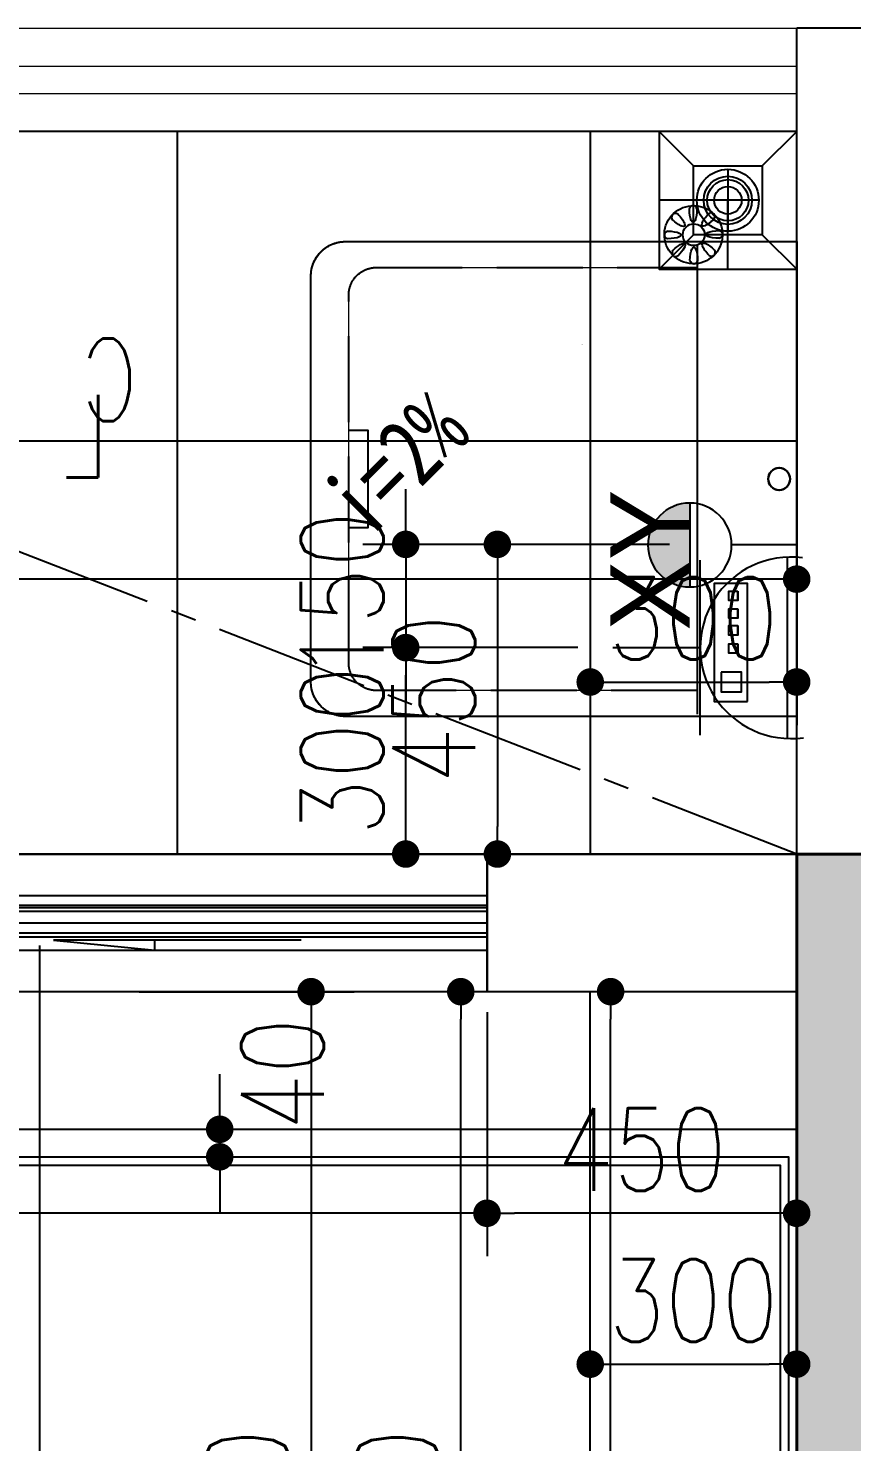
# Model space of a CAD drawing. Header units: inches. Extents: x -2597087 to 134135, y -662679 to 20000.
# Drawn here: x 9701 to 10898, y -33256 to -31202 of the extents above; entities that cross this region are included whole.
import ezdxf
from ezdxf.enums import TextEntityAlignment as Align

# ---------------------------------------------------------------- set-up
doc = ezdxf.new("R2010")
doc.units = ezdxf.units.IN
doc.header["$LTSCALE"] = 100
doc.header["$MEASUREMENT"] = 0
for name, pattern in [('CENTER', [50.8, 31.75, -6.35, 6.35, -6.35]), ('CENTER2', [1.125, 0.75, -0.125, 0.125, -0.125]), ('DASH', [0.35, 0.25, -0.1])]:
    doc.linetypes.add(name, pattern=pattern)
doc.layers.get('0').update_dxf_attribs({"linetype": 'CONTINUOUS'})
doc.layers.get('Defpoints').update_dxf_attribs({"linetype": 'CONTINUOUS'})
for name, color, linetype in [('-04给水图层', 142, 'CENTER'), ('006地漏', 146, 'CONTINUOUS'), ('DOOR', 4, 'CONTINUOUS'), ('EQUIP-动力', 3, 'CONTINUOUS'), ('EQUIP-动力-DIM', 3, 'CONTINUOUS'), ('floor', 8, 'CONTINUOUS'), ('IFC-NORM', 8, 'CONTINUOUS'), ('LVTRY', 153, 'CONTINUOUS'), ('PUB_HATCH', 8, 'CONTINUOUS'), ('RC', 1, 'CONTINUOUS'), ('RC-dim', 3, 'CONTINUOUS'), ('Rc-L-dim', 4, 'CONTINUOUS'), ('WALL', 7, 'CONTINUOUS'), ('wall-dim', 3, 'CONTINUOUS'), ('天花开线', 4, 'CONTINUOUS')]:
    doc.layers.add(name, color=color, linetype=linetype)
for name, color, linetype, lineweight in [('BALCONY', 3, 'CONTINUOUS', 0), ('COLUMN', 30, 'CONTINUOUS', 40), ('FUR', 8, 'CONTINUOUS', 0), ('平地共', 1, 'CONTINUOUS', 0)]:
    doc.layers.add(name, color=color, linetype=linetype, lineweight=lineweight)
doc.styles.get("Standard").update_dxf_attribs({"font": 'txt.shx', "width": 0.8, "bigfont": 'GBCBIG.shx'})
doc.styles.add('STYLE1', font='stylu.ttf')
doc.styles.add('繁黑体', font='simhei.ttf')
doc.dimstyles.new('50', dxfattribs={"dimscale": 50, "dimtxt": 2.4, "dimasz": 0.8, "dimexe": 1.25, "dimexo": 0.6, "dimgap": 0.65, "dimtad": 1, "dimdec": 0, "dimdsep": 46, "dimtxsty": 'Standard', "dimblk1": 'DOT', "dimblk2": 'DOT', "dimsah": 1, "dimcen": 2.5, "dimclrd": 3, "dimclre": 3, "dimclrt": 3, "dimadec": 0, "dimazin": 0, "dimtfac": 1, "dimtdec": 0, "dimtix": 1, "dimtmove": 2, "dimatfit": 0, "dimldrblk": 'DOT', "dimfxl": 5, "dimfxlon": 1, "dimarcsym": 0})

# ---------------------------------------------------------------- blocks, each defined once
blk = doc.blocks.new('9#BZCcolumn')
at = {"layer": 'PUB_HATCH'}
blk.add_hatch(color=256, dxfattribs=at).paths.add_polyline_path([(256834.7, -23540.9), (256834.7, -23740.9), (257234.7, -23740.9), (257234.7, -26740.9), (256434.7, -26740.9), (256434.7, -26940.9), (257434.7, -26940.9), (257434.7, -23540.9)])
at = {"layer": 'COLUMN'}
for p, q in [((257434.7, -23540.9), (256834.7, -23540.9)), ((257434.7, -26940.9), (257434.7, -23540.9))]:
    blk.add_line(p, q, dxfattribs=at)
blk = doc.blocks.new('$DorLib2D$00000131')
at = {"color": 0, "linetype": 'Continuous'}
for p, q in [((0.15, 0.125), (0.2319, 0.1973)), ((0.2319, 0.1973), (0.2319, 0.125)), ((-0.5, 0.125), (-0.5, 0)), ((0.0192, 0.125), (-0.5, 0.125)), ((0.0192, 0), (0.0192, 0.125)), ((0.35, 0.125), (0.15, 0.125)), ((-0.5, 0), (0.0192, 0)), ((-0.024, 0), (0.5, 0)), ((-0.024, -0.125), (-0.024, 0)), ((0.5, 0), (0.5, -0.125)), ((-0.35, -0.125), (-0.15, -0.125)), ((-0.2319, -0.1973), (-0.2319, -0.125)), ((-0.15, -0.125), (-0.2319, -0.1973)), ((0.5, -0.125), (-0.024, -0.125))]:
    blk.add_line(p, q, dxfattribs=at)
blk = doc.blocks.new('$plan$00001623')
at = {"layer": 'LVTRY', "linetype": 'Continuous'}
blk.add_line((-341.1, -144.7), (341.9, -144.7), dxfattribs=at)
at = {"layer": 'LVTRY'}
blk.add_lwpolyline([(295, -705.8), (-295, -705.8, -0.414214), (-345, -655.8), (-345, 0), (345, 0), (345, -655.8, -0.414214)], format="xyb", close=True, dxfattribs=at)
for points in [[(323.4, -71.6), (152, -71.6), (152, -119.7), (323.4, -119.7)], [(280.9, -109.8), (309.2, -109.8), (309.2, -80.1), (280.9, -80.1)], [(163, -85.8), (176.7, -85.8), (176.7, -98.5), (163, -98.5)], [(188.5, -85.8), (202.2, -85.8), (202.2, -98.5), (188.5, -98.5)], [(213.1, -85.8), (226.7, -85.8), (226.7, -98.5), (213.1, -98.5)], [(239.5, -85.8), (253.1, -85.8), (253.1, -98.5), (239.5, -98.5)]]:
    blk.add_lwpolyline(points, close=True, dxfattribs=at)
at = {"layer": 'LVTRY', "lineweight": 13}
blk.add_lwpolyline([(307.3, -144.7), (307.3, -611, -0.414214), (267.3, -651), (-267.3, -651, -0.414214), (-307.3, -611), (-307.3, -144.7)], format="xyb", dxfattribs=at)
at = {"layer": 'LVTRY'}
blk.add_lwpolyline([(-71, -651), (-71, -623.4), (0, -623.4), (71, -623.4), (71, -651)], dxfattribs=at)
blk.add_circle((0, -25.5), 16, dxfattribs=at)
blk = doc.blocks.new('CENTERLINE')
at = {"layer": '天花开线', "width": 0.75}
for s, p in [('C', (-14.5, 42.2)), ('L', (20.1, -26.1))]:
    blk.add_text(s, height=100, dxfattribs=at).set_placement(p)
blk = doc.blocks.new('_Dot')
at = {"color": 0, "linetype": 'ByBlock', "lineweight": -2}
blk.add_line((-0.5, 0), (-1, 0), dxfattribs=at)
at = {"color": 0, "linetype": 'ByBlock', "const_width": 0.5}
blk.add_lwpolyline([(-0.25, 0, 1), (0.25, 0, 1)], format="xyb", close=True, dxfattribs=at)
blk = doc.blocks.new('*D1206')
at = {"layer": 'Defpoints', "color": 0, "transparency": 16777216}
for p in [(9847.2, -32802.1), (9979.5, -32802.1), (9847.2, -32842.1)]:
    blk.add_point(p, dxfattribs=at)
at = {"layer": 'RC-dim', "color": 3, "lineweight": -2, "transparency": 16777216}
for p, q in [((9979.5, -32762.1), (9979.5, -32722.1)), ((9877.2, -32802.1), (10042, -32802.1)), ((9979.5, -32842.1), (9979.5, -32802.1)), ((9877.2, -32842.1), (10042, -32842.1)), ((9979.5, -32882.1), (9979.5, -32922.1))]:
    blk.add_line(p, q, dxfattribs=at)
at = {"layer": 'RC-dim', "color": 3, "lineweight": -2, "transparency": 16777216, "xscale": 40, "yscale": 40, "zscale": 40}
for p, rotation in [((9979.5, -32802.1), 270), ((9979.5, -32842.1), 90)]:
    blk.add_blockref('_Dot', p, dxfattribs=dict(at, rotation=rotation))
at = {"layer": 'RC-dim', "color": 3, "transparency": 16777216, "insert": (10070.8, -32722), "char_height": 120, "attachment_point": 5, "rotation": 90}
blk.add_mtext('40', dxfattribs=at)
blk = doc.blocks.new('*D1207')
at = {"layer": 'Defpoints', "color": 0, "transparency": 16777216}
for p in [(9060.5, -32602.1), (8567.9, -34202.1), (10112.3, -34202.1)]:
    blk.add_point(p, dxfattribs=at)
at = {"layer": 'Rc-L-dim', "color": 3, "lineweight": -2, "transparency": 16777216}
for p, q in [((9862.3, -32602.1), (10174.8, -32602.1)), ((10112.3, -32642.1), (10112.3, -34162.1)), ((9862.3, -34202.1), (10174.8, -34202.1))]:
    blk.add_line(p, q, dxfattribs=at)
at = {"layer": 'Rc-L-dim', "color": 3, "lineweight": -2, "transparency": 16777216, "xscale": 40, "yscale": 40, "zscale": 40}
for p, rotation in [((10112.3, -32602.1), 90), ((10112.3, -34202.1), 270)]:
    blk.add_blockref('_Dot', p, dxfattribs=dict(at, rotation=rotation))
at = {"layer": 'Rc-L-dim', "color": 3, "transparency": 16777216, "insert": (10019.8, -33402.1), "char_height": 120, "attachment_point": 5, "rotation": 90}
blk.add_mtext('1600', dxfattribs=at)
blk = doc.blocks.new('42aaaa')
at = {"color": 8, "linetype": 'DASH', "ltscale": 5}
blk.add_line((1585717.6, -151603.2), (1585717.6, -152286.2), dxfattribs=at)
blk.add_lwpolyline([(1586278.8, -152239.3), (1586278.8, -151649.3, 0.414214), (1586228.8, -151599.3), (1585573, -151599.3), (1585573, -152289.3), (1586228.8, -152289.3, 0.414214)], format="xyb", close=True, dxfattribs=at)
blk.add_lwpolyline([(1585717.6, -152251.6), (1586183.9, -152251.6, 0.414214), (1586223.9, -152211.6), (1586223.9, -151677, 0.414214), (1586183.9, -151637), (1585717.6, -151637)], format="xyb", dxfattribs=at)
blk.add_lwpolyline([(1586223.9, -151873.3), (1586196.3, -151873.3), (1586196.3, -151944.3), (1586196.3, -152015.4), (1586223.9, -152015.4)], dxfattribs=at)
at = {"color": 8, "ltscale": 5}
for points in [[(1585644.6, -152267.7), (1585644.6, -152096.3), (1585692.7, -152096.3), (1585692.7, -152267.7)], [(1585658.7, -152107.3), (1585658.7, -152121), (1585671.5, -152121), (1585671.5, -152107.3)], [(1585658.7, -152132.8), (1585658.7, -152146.5), (1585671.5, -152146.5), (1585671.5, -152132.8)], [(1585658.7, -152157.4), (1585658.7, -152171), (1585671.5, -152171), (1585671.5, -152157.4)], [(1585682.8, -152225.2), (1585682.8, -152253.5), (1585653, -152253.5), (1585653, -152225.2)]]:
    blk.add_lwpolyline(points, close=True, dxfattribs=at)
at = {"color": 8, "linetype": 'DASH', "ltscale": 5}
blk.add_lwpolyline([(1585658.7, -152183.8), (1585658.7, -152197.4), (1585671.5, -152197.4), (1585671.5, -152183.8)], close=True, dxfattribs=at)
at = {"color": 8, "ltscale": 5}
blk.add_circle((1585598.4, -151944.3), 16, dxfattribs=at)
blk = doc.blocks.new('*D1221')
at = {"layer": 'Defpoints', "color": 0, "transparency": 16777216}
for p in [(10329.8, -32602.1), (10592.9, -32602.1), (10559, -34202.1)]:
    blk.add_point(p, dxfattribs=at)
at = {"layer": 'EQUIP-动力-DIM', "color": 3, "lineweight": -2, "transparency": 16777216}
for p, q in [((10562.9, -32602.1), (10267.3, -32602.1)), ((10329.8, -34162.1), (10329.8, -32642.1)), ((10529, -34202.1), (10267.3, -34202.1))]:
    blk.add_line(p, q, dxfattribs=at)
at = {"layer": 'EQUIP-动力-DIM', "color": 3, "lineweight": -2, "transparency": 16777216, "xscale": 40, "yscale": 40, "zscale": 40}
for p, rotation in [((10329.8, -32602.1), 90), ((10329.8, -34202.1), 270)]:
    blk.add_blockref('_Dot', p, dxfattribs=dict(at, rotation=rotation))
at = {"layer": 'EQUIP-动力-DIM', "color": 3, "transparency": 16777216, "insert": (10237.3, -33402.1), "char_height": 120, "attachment_point": 5, "rotation": 90}
blk.add_mtext('1600', dxfattribs=at)
blk = doc.blocks.new('A$C13D5077C')
at = {"layer": 'EQUIP-动力', "color": 7}
for points in [[(0, 262.5), (0, 135.5)], [(-127, 135.5), (127, 135.5)], [(-132.1, 8.5), (131.5, 8.5)]]:
    blk.add_lwpolyline(points, dxfattribs=at)
blk.add_lwpolyline([(130.5, -13.1, 1.142122), (-130.9, -14.4)], format="xyb", dxfattribs=at)
blk = doc.blocks.new('A$C2AC03F9A')
at = {"layer": 'EQUIP-动力', "color": 2, "rotation": 90}
blk.add_blockref('A$C13D5077C', (193.1, 84.8), dxfattribs=at)
at = {"layer": 'EQUIP-动力', "style": 'STYLE1'}
blk.add_text('XY', height=115.07, rotation=90.0003, dxfattribs=at).set_placement((-15.5, 211.9), align=Align.MIDDLE_CENTER)
blk = doc.blocks.new('*D1222')
at = {"layer": 'Defpoints', "color": 0, "transparency": 16777216}
for p in [(10687.9, -31952.1), (10249.8, -32102.1), (10478.4, -32102.1)]:
    blk.add_point(p, dxfattribs=at)
at = {"layer": 'EQUIP-动力-DIM', "color": 3, "lineweight": -2, "transparency": 16777216}
for p, q in [((10249.8, -31912.1), (10249.8, -31872.1)), ((10499.8, -31952.1), (10187.3, -31952.1)), ((10249.8, -31952.1), (10249.8, -32102.1)), ((10448.4, -32102.1), (10187.3, -32102.1)), ((10249.8, -32142.1), (10249.8, -32182.1))]:
    blk.add_line(p, q, dxfattribs=at)
at = {"layer": 'EQUIP-动力-DIM', "color": 3, "lineweight": -2, "transparency": 16777216, "xscale": 40, "yscale": 40, "zscale": 40}
for p, rotation in [((10249.8, -31952.1), 270), ((10249.8, -32102.1), 90)]:
    blk.add_blockref('_Dot', p, dxfattribs=dict(at, rotation=rotation))
at = {"layer": 'EQUIP-动力-DIM', "color": 3, "transparency": 16777216, "insert": (10157.3, -32027.1), "char_height": 120, "attachment_point": 5, "rotation": 90}
blk.add_mtext('150', dxfattribs=at)
blk = doc.blocks.new('*D1175')
at = {"layer": 'Defpoints', "color": 0, "transparency": 16777216}
for p in [(10249.8, -32102.1), (10550.7, -32102.1), (10687.9, -32402.1)]:
    blk.add_point(p, dxfattribs=at)
at = {"layer": 'EQUIP-动力-DIM', "color": 3, "lineweight": -2, "transparency": 16777216}
for p, q in [((10499.8, -32102.1), (10187.3, -32102.1)), ((10249.8, -32362.1), (10249.8, -32142.1)), ((10499.8, -32402.1), (10187.3, -32402.1))]:
    blk.add_line(p, q, dxfattribs=at)
at = {"layer": 'EQUIP-动力-DIM', "color": 3, "lineweight": -2, "transparency": 16777216, "xscale": 40, "yscale": 40, "zscale": 40}
for p, rotation in [((10249.8, -32102.1), 90), ((10249.8, -32402.1), 270)]:
    blk.add_blockref('_Dot', p, dxfattribs=dict(at, rotation=rotation))
at = {"layer": 'EQUIP-动力-DIM', "color": 3, "transparency": 16777216, "insert": (10157.3, -32252.1), "char_height": 120, "attachment_point": 5, "rotation": 90}
blk.add_mtext('300', dxfattribs=at)
blk = doc.blocks.new('*D1285')
at = {"layer": 'Defpoints', "color": 0, "transparency": 16777216}
for p in [(10547.5, -32602.1), (10817.9, -32602.1), (10817.9, -35802.1)]:
    blk.add_point(p, dxfattribs=at)
at = {"layer": 'wall-dim', "color": 3, "lineweight": -2, "transparency": 16777216}
for p, q in [((10787.9, -32602.1), (10485, -32602.1)), ((10547.5, -35762.1), (10547.5, -32642.1)), ((10787.9, -35802.1), (10485, -35802.1))]:
    blk.add_line(p, q, dxfattribs=at)
at = {"layer": 'wall-dim', "color": 3, "lineweight": -2, "transparency": 16777216, "xscale": 40, "yscale": 40, "zscale": 40}
for p, rotation in [((10547.5, -32602.1), 90), ((10547.5, -35802.1), 270)]:
    blk.add_blockref('_Dot', p, dxfattribs=dict(at, rotation=rotation))
at = {"layer": 'wall-dim', "color": 3, "transparency": 16777216, "insert": (10455, -34202.1), "char_height": 120, "attachment_point": 5, "rotation": 90}
blk.add_mtext('3200', dxfattribs=at)
blk = doc.blocks.new('*D1286')
at = {"layer": 'Defpoints', "color": 0, "transparency": 16777216}
for p in [(10367.9, -32602.1), (10817.9, -32602.1), (10367.9, -32924.1)]:
    blk.add_point(p, dxfattribs=at)
at = {"layer": 'wall-dim', "color": 3, "lineweight": -2, "transparency": 16777216}
for p, q in [((10367.9, -32632.1), (10367.9, -32986.6)), ((10817.9, -32632.1), (10817.9, -32986.6)), ((10777.9, -32924.1), (10407.9, -32924.1))]:
    blk.add_line(p, q, dxfattribs=at)
at = {"layer": 'wall-dim', "color": 3, "lineweight": -2, "transparency": 16777216, "xscale": 40, "yscale": 40, "zscale": 40, "rotation": 180}
blk.add_blockref('_Dot', (10367.9, -32924.1), dxfattribs=at)
at = {"layer": 'wall-dim', "color": 3, "lineweight": -2, "transparency": 16777216, "xscale": 40, "yscale": 40, "zscale": 40}
blk.add_blockref('_Dot', (10817.9, -32924.1), dxfattribs=at)
at = {"layer": 'wall-dim', "color": 3, "transparency": 16777216, "insert": (10592.9, -32831.6), "char_height": 120, "attachment_point": 5}
blk.add_mtext('450', dxfattribs=at)
blk = doc.blocks.new('*D1287')
at = {"layer": 'Defpoints', "color": 0, "transparency": 16777216}
for p in [(8567.9, -32602.1), (10367.9, -32602.1), (8567.9, -32924.1)]:
    blk.add_point(p, dxfattribs=at)
at = {"layer": 'wall-dim', "color": 3, "lineweight": -2, "transparency": 16777216}
for p, q in [((8567.9, -32632.1), (8567.9, -32986.6)), ((10367.9, -32632.1), (10367.9, -32986.6)), ((10327.9, -32924.1), (8607.9, -32924.1))]:
    blk.add_line(p, q, dxfattribs=at)
at = {"layer": 'wall-dim', "color": 3, "lineweight": -2, "transparency": 16777216, "xscale": 40, "yscale": 40, "zscale": 40, "rotation": 180}
blk.add_blockref('_Dot', (8567.9, -32924.1), dxfattribs=at)
at = {"layer": 'wall-dim', "color": 3, "lineweight": -2, "transparency": 16777216, "xscale": 40, "yscale": 40, "zscale": 40}
blk.add_blockref('_Dot', (10367.9, -32924.1), dxfattribs=at)
at = {"layer": 'wall-dim', "color": 3, "transparency": 16777216, "insert": (9467.9, -32831.6), "char_height": 120, "attachment_point": 5}
blk.add_mtext('1800', dxfattribs=at)
blk = doc.blocks.new('*D1289')
at = {"layer": 'Defpoints', "color": 0, "transparency": 16777216}
for p in [(8117.9, -32002.6), (8117.9, -32124.4), (10817.9, -32124.4)]:
    blk.add_point(p, dxfattribs=at)
at = {"layer": 'wall-dim', "color": 3, "lineweight": -2, "transparency": 16777216}
for p, q in [((8117.9, -32094.4), (8117.9, -31940.1)), ((10817.9, -32094.4), (10817.9, -31940.1)), ((10777.9, -32002.6), (8157.9, -32002.6))]:
    blk.add_line(p, q, dxfattribs=at)
at = {"layer": 'wall-dim', "color": 3, "lineweight": -2, "transparency": 16777216, "xscale": 40, "yscale": 40, "zscale": 40, "rotation": 180}
blk.add_blockref('_Dot', (8117.9, -32002.6), dxfattribs=at)
at = {"layer": 'wall-dim', "color": 3, "lineweight": -2, "transparency": 16777216, "xscale": 40, "yscale": 40, "zscale": 40}
blk.add_blockref('_Dot', (10817.9, -32002.6), dxfattribs=at)
at = {"layer": 'wall-dim', "color": 3, "transparency": 16777216, "insert": (9467.9, -31910.1), "char_height": 120, "attachment_point": 5}
blk.add_mtext('2700', dxfattribs=at)
blk = doc.blocks.new('*D1362')
at = {"layer": 'Defpoints', "color": 0, "transparency": 16777216}
for p in [(10817.9, -33143.4), (10517.9, -33402.1), (10817.9, -33402.1)]:
    blk.add_point(p, dxfattribs=at)
at = {"layer": 'floor', "color": 3, "lineweight": -2, "transparency": 16777216}
for p, q in [((10517.9, -33372.1), (10517.9, -33080.9)), ((10817.9, -33372.1), (10817.9, -33080.9)), ((10557.9, -33143.4), (10777.9, -33143.4))]:
    blk.add_line(p, q, dxfattribs=at)
at = {"layer": 'floor', "color": 3, "lineweight": -2, "transparency": 16777216, "xscale": 40, "yscale": 40, "zscale": 40, "rotation": 180}
blk.add_blockref('_Dot', (10517.9, -33143.4), dxfattribs=at)
at = {"layer": 'floor', "color": 3, "lineweight": -2, "transparency": 16777216, "xscale": 40, "yscale": 40, "zscale": 40}
blk.add_blockref('_Dot', (10817.9, -33143.4), dxfattribs=at)
at = {"layer": 'floor', "color": 3, "transparency": 16777216, "insert": (10667.9, -33050.9), "char_height": 120, "attachment_point": 5}
blk.add_mtext('300', dxfattribs=at)
blk = doc.blocks.new('dsafad5s64f64dsa64f')
at = {"layer": '-04给水图层', "linetype": 'Continuous'}
h = blk.add_hatch(color=251, dxfattribs=at)
edge = h.paths.add_edge_path(flags=17)
edge.add_line((9920.8, -56344.6), (9799, -56344.6))
edge = h.paths.add_edge_path()
edge.add_line((9799, -56344.6), (9920.8, -56344.6))
edge.add_arc((9859.9, -56344.6), 60.9, 180, 360, ccw=False)
at = {"layer": '-04给水图层', "color": 4, "linetype": 'Continuous'}
for p, q in [((9814.2, -56189.2), (9904.1, -56189.2)), ((9860.8, -56283.6), (9860.8, -56189.2))]:
    blk.add_line(p, q, dxfattribs=at)
blk.add_lwpolyline([(9920.8, -56344.6), (9799, -56344.6)], dxfattribs=at)
blk.add_circle((9859.9, -56344.6), 60.9, dxfattribs=at)
blk = doc.blocks.new('*D1544')
at = {"layer": '-04给水图层', "color": 3, "lineweight": -2, "transparency": 16777216}
for p, q in [((10633, -31952.1), (10320.5, -31952.1)), ((10383, -31992.1), (10383, -32362.1)), ((10633, -32402.1), (10320.5, -32402.1))]:
    blk.add_line(p, q, dxfattribs=at)
at = {"layer": 'Defpoints', "color": 0, "transparency": 16777216}
for p in [(10680.9, -31952.1), (10383, -32402.1), (10680.9, -32402.1)]:
    blk.add_point(p, dxfattribs=at)
at = {"layer": '-04给水图层', "color": 3, "lineweight": -2, "transparency": 16777216, "xscale": 40, "yscale": 40, "zscale": 40}
for p, rotation in [((10383, -31952.1), 90), ((10383, -32402.1), 270)]:
    blk.add_blockref('_Dot', p, dxfattribs=dict(at, rotation=rotation))
at = {"layer": '-04给水图层', "color": 3, "transparency": 16777216, "insert": (10290.5, -32177.1), "char_height": 120, "attachment_point": 5, "rotation": 90}
blk.add_mtext('450', dxfattribs=at)
blk = doc.blocks.new('A$C5A370B41')
at = {"color": 251, "ltscale": 5}
for p, q in [((44, 87.4), (44.7, 89)), ((55.1, 87.4), (54.4, 89)), ((19.3, 72.3), (18.7, 73.8)), ((27.1, 80), (25.5, 80.7)), ((72.3, 80.7), (73.8, 81.3)), ((80, 72.9), (80.7, 74.5)), ((12.6, 55.1), (11, 54.4)), ((12.6, 44), (11, 44.7)), ((50, 50), (50, 50)), ((50, 50), (50, 50)), ((50, 50), (50, 50)), ((50, 50), (50, 50)), ((87.4, 56), (89, 55.3)), ((87.4, 44.9), (89, 45.6)), ((20, 27.1), (19.3, 25.5)), ((80.7, 27.7), (81.3, 26.2)), ((27.7, 19.3), (26.2, 18.7)), ((44.9, 12.6), (45.6, 11)), ((56, 12.6), (55.3, 11)), ((72.9, 20), (74.5, 19.3))]:
    blk.add_line(p, q, dxfattribs=at)
at = {"ltscale": 5}
blk.add_lwpolyline([(100, 100), (0, 100), (0, 0), (100, 0)], close=True, dxfattribs=at)
at = {"color": 251, "ltscale": 5}
for centre, major_axis, start_param, end_param in [((50, 50), (42.1, 3.5), -0.016227, 6.266958), ((49.6, 87), (3.72, 3.72), 5.892931, 8.244236), ((23.5, 75.8), (3.72, 3.72), 0.395144, 2.746449), ((50.4, 50), (-11.2, 11.2), 1.570796326784468, 7.853981633964052), ((75.8, 76.5), (3.72, 3.72), 5.107533, 7.458838), ((13, 49.6), (-3.72, 3.72), -0.390255, 1.961051), ((87, 50.4), (-3.72, 3.72), 2.751338, 5.102644), ((24.2, 23.5), (3.72, 3.72), 1.96594, 4.317245), ((76.5, 24.2), (3.72, 3.72), 3.536736, 5.888042), ((50.4, 13), (3.72, 3.72), 2.751338, 5.102644)]:
    blk.add_ellipse(centre, major_axis=major_axis, ratio=1, start_param=start_param, end_param=end_param, dxfattribs=at)
at = {"color": 251, "ltscale": 5, "extrusion": (0, 0, -1)}
for centre, major_axis, start_param, end_param in [((49.6, 87.4), (0, 19.2), 1.570796, 4.712389), ((23.2, 76.2), (-13.6, 13.6), 1.570796, 4.712389), ((76.2, 76.8), (13.6, 13.6), 1.570796, 4.712389), ((12.6, 49.6), (-19.2, 0), 1.570796, 4.712389), ((87.4, 50.4), (-19.2, 0), 4.712389, 7.853982), ((23.8, 23.2), (13.6, 13.6), -1.570796, 1.570796), ((50.4, 12.6), (0, 19.2), 4.712389, 7.853982), ((76.8, 23.8), (-13.6, 13.6), 4.712389, 7.853982)]:
    blk.add_ellipse(centre, major_axis=major_axis, ratio=0.286893, start_param=start_param, end_param=end_param, dxfattribs=at)
blk = doc.blocks.new('DL')
at = {"color": 8}
for p, q in [((0, 45), (0, -45)), ((45, 0), (-45, 0))]:
    blk.add_line(p, q, dxfattribs=at)
at = {"color": 1}
blk.add_lwpolyline([(-50, 50), (50, 50), (50, -50), (-50, -50)], close=True, dxfattribs=at)
at = {"color": 8}
for radius in [45, 35, 30, 20]:
    blk.add_circle((0, 0), radius, dxfattribs=at)
blk = doc.blocks.new('WEGB')
at = {"layer": 'IFC-NORM', "color": 8}
for p, q in [((17375, 5499.9), (17325, 5549.9)), ((17475, 5499.9), (17525, 5549.9)), ((17375, 5399.9), (17325, 5349.9)), ((17475, 5399.9), (17525, 5349.9))]:
    blk.add_line(p, q, dxfattribs=at)
blk.add_lwpolyline([(17525, 5549.9), (17325, 5549.9), (17325, 5349.9), (17525, 5349.9)], close=True, dxfattribs=at)
at = {"layer": 'IFC-NORM'}
blk.add_blockref('DL', (17425, 5449.9), dxfattribs=at)
blk = doc.blocks.new('*D1577')
at = {"layer": 'Defpoints', "color": 0, "ltscale": 5, "transparency": 16777216}
for p in [(10517.9, -32041.3), (10817.9, -32041.3), (10817.9, -32152.1)]:
    blk.add_point(p, dxfattribs=at)
at = {"layer": 'floor', "color": 3, "lineweight": -2, "ltscale": 5, "transparency": 16777216}
for p, q in [((10517.9, -32071.3), (10517.9, -32214.6)), ((10817.9, -32071.3), (10817.9, -32214.6)), ((10557.9, -32152.1), (10777.9, -32152.1))]:
    blk.add_line(p, q, dxfattribs=at)
at = {"layer": 'floor', "color": 3, "lineweight": -2, "ltscale": 5, "transparency": 16777216, "xscale": 40, "yscale": 40, "zscale": 40, "rotation": 180}
blk.add_blockref('_Dot', (10517.9, -32152.1), dxfattribs=at)
at = {"layer": 'floor', "color": 3, "lineweight": -2, "ltscale": 5, "transparency": 16777216, "xscale": 40, "yscale": 40, "zscale": 40}
blk.add_blockref('_Dot', (10817.9, -32152.1), dxfattribs=at)
at = {"layer": 'floor', "color": 3, "ltscale": 5, "transparency": 16777216, "insert": (10667.9, -32059.6), "char_height": 120, "attachment_point": 5}
blk.add_mtext('300', dxfattribs=at)

msp = doc.modelspace()

# ---------------------------------------------------------------- hatches: boundary and pattern name
at = {"layer": 'floor'}
h = msp.add_hatch(dxfattribs=at)
h.set_pattern_fill('_USER', color=256, scale=600, double=1, pattern_type=0)
h.set_pattern_definition([(0, (8117.9, -32402.1), (0, 600), []), (90, (8117.9, -32402.1), (-600, 4e-14), [])])
h.paths.add_polyline_path([(10817.895, -31352.103), (8117.895, -31352.103), (8117.895, -32402.103), (10817.895, -32402.103)])

# ---------------------------------------------------------------- linework, layer by layer
at = {"layer": 'BALCONY'}
for points in [[(8117.895, -31202.103), (10817.895, -31202.103)], [(8117.895, -31352.103), (10817.895, -31352.103)]]:
    msp.add_lwpolyline(points, dxfattribs=at)
at = {"layer": 'DOOR'}
msp.add_line((10367.895, -32402.103), (8567.895, -32402.103), dxfattribs=at)
at = {"layer": 'floor', "color": 8}
for p, q in [((8567.895, -32479.604), (10367.895, -32479.604)), ((8567.895, -32485.26), (10367.895, -32485.26)), ((8567.895, -32516.523), (10367.895, -32516.523)), ((8567.895, -32522.179), (10367.895, -32522.179))]:
    msp.add_line(p, q, dxfattribs=at)
at = {"layer": 'floor'}
for p, q in [((9717.895, -39762.103), (9717.895, -32534.908)), ((10517.895, -39762.103), (10517.895, -32602.103))]:
    msp.add_line(p, q, dxfattribs=at)
msp.add_lwpolyline([(10817.895, -31352.103), (8117.895, -31352.103), (8117.895, -32402.103), (10817.895, -32402.103)], close=True, dxfattribs=at)
at = {"layer": 'floor', "color": 1, "elevation": 0}
msp.add_lwpolyline([(10192.308, -31975.151, 0, 0, 0), (10405.946, -31761.514, 38.503, 0, 0), (10506.42, -31661.609, 0, 0, 0)], format="xyseb", dxfattribs=at)
at = {"layer": 'floor', "color": 1, "ltscale": 5}
msp.add_lwpolyline([(8567.895, -32402.103), (10367.895, -32402.103), (10367.895, -32542.103), (8567.895, -32542.103)], close=True, dxfattribs=at)
at = {"layer": 'floor', "color": 1}
msp.add_lwpolyline([(10367.895, -32542.103), (8567.895, -32542.103), (8567.895, -32462.103), (10367.895, -32462.103)], dxfattribs=at)
at = {"layer": 'RC', "color": 2}
msp.add_line((8117.895, -32802.103), (10817.895, -32802.103), dxfattribs=at)
at = {"layer": 'RC', "ltscale": 5}
msp.add_lwpolyline([(8567.895, -32402.103), (10367.895, -32402.103), (10367.895, -32602.103), (8567.895, -32602.103)], close=True, dxfattribs=at)
at = {"layer": 'RC', "color": 1}
msp.add_lwpolyline([(11605.895, -39462.103), (8467.895, -39462.103), (8467.895, -32842.103), (10805.895, -32842.103), (10805.895, -35814.103), (11605.895, -35814.103), (11605.895, -39462.103)], dxfattribs=at)
msp.add_lwpolyline([(11593.895, -39450.103), (8479.895, -39450.103), (8479.895, -32854.103), (10793.895, -32854.103), (10793.895, -35826.103), (11593.895, -35826.103)], close=True, dxfattribs=at)
at = {"layer": 'WALL'}
for p, q in [((10817.895, -31902.103), (10817.895, -31202.103)), ((11017.895, -31202.103), (10817.895, -31202.103)), ((10817.895, -32402.103), (10817.895, -31902.103)), ((10367.895, -32602.103), (10367.895, -32402.103)), ((10367.895, -32402.103), (10817.895, -32402.103)), ((10817.895, -32602.103), (10367.895, -32602.103)), ((10817.895, -35802.103), (10817.895, -32602.103))]:
    msp.add_line(p, q, dxfattribs=at)
at = {"layer": '天花开线', "linetype": 'CENTER2', "ltscale": 3}
msp.add_line((10817.895, -32402.103), (8117.895, -31352.103), dxfattribs=at)
at = {"layer": '平地共'}
for points in [[(8117.895, -31257.103), (10817.895, -31257.103)], [(8117.895, -31297.103), (10817.895, -31297.103)]]:
    msp.add_lwpolyline(points, dxfattribs=at)

# ---------------------------------------------------------------- block references
at = {"layer": '-04给水图层', "xscale": -1}
msp.add_blockref('42aaaa', (1596390.859, 120087.209), dxfattribs=at)
at = {"layer": '-04给水图层', "ltscale": 150, "xscale": -1, "rotation": 270}
msp.add_blockref('dsafad5s64f64dsa64f', (67007.108, -41812.925), dxfattribs=at)
at = {"layer": '006地漏', "extrusion": (0, 0, -1), "xscale": -1, "zscale": -1}
msp.add_blockref('A$C5A370B41', (-10617.895, -31552.103), dxfattribs=at)
at = {"layer": 'COLUMN', "xscale": -1}
msp.add_blockref('9#BZCcolumn', (268252.61, -8861.246), dxfattribs=at)
at = {"layer": 'DOOR', "xscale": 1800, "yscale": -200, "zscale": -1800}
msp.add_blockref('$DorLib2D$00000131', (9467.895, -32502.103), dxfattribs=at)
at = {"layer": 'EQUIP-动力', "xscale": -1}
msp.add_blockref('42aaaa', (1596390.859, 120087.209), dxfattribs=at)
at = {"layer": 'EQUIP-动力', "color": 2}
msp.add_blockref('A$C2AC03F9A', (10620.178, -32186.945), dxfattribs=at)
at = {"layer": 'FUR', "linetype": 'Continuous', "rotation": 270}
msp.add_blockref('$plan$00001623', (10817.895, -31857.103), dxfattribs=at)
at = {"layer": 'IFC-NORM'}
msp.add_blockref('WEGB', (-6707.109, -36901.968), dxfattribs=at)
at = {"layer": 'Rc-L-dim', "linetype": 'CENTER2', "xscale": -1.199999999982638, "yscale": 1.199999999982638, "zscale": 1.199999999982638, "rotation": 2.343656604786304e-05}
msp.add_blockref('CENTERLINE', (9842.453, -31823.584), dxfattribs=at)

# ---------------------------------------------------------------- texts
at = {"layer": 'floor', "color": 1, "style": '繁黑体', "width": 0.8}
msp.add_text('i=2%%% ', height=100.2674, rotation=45.049542, dxfattribs=at).set_placement((10254.402, -31816.461, 0), align=Align.MIDDLE_CENTER)

# ---------------------------------------------------------------- dimensions: what is measured, and where the dimension line sits
at = {"layer": '-04给水图层'}
dim = msp.add_aligned_dim(p1=(10680.884, -31952.103), p2=(10680.884, -32402.103), distance=-297.879, dimstyle='50', override={"dimrnd": 5}, dxfattribs=at)
dim.commit()
dim.dimension.update_dxf_attribs({"geometry": '*D1544', "text_midpoint": (10290.505, -32177.103)})
at = {"layer": 'EQUIP-动力-DIM'}
for base, p1, p2, picture, middle in [((10249.813, -32102.103), (10687.895, -31952.103), (10478.429, -32102.103), '*D1222', (10157.313, -32027.103)), ((10249.813, -32102.103), (10687.895, -32402.103), (10550.711, -32102.103), '*D1175', (10157.313, -32252.103)), ((10329.796, -32602.103), (10558.991, -34202.103), (10592.895, -32602.103), '*D1221', (10237.296, -33402.103))]:
    dim = msp.add_linear_dim(base=base, p1=p1, p2=p2, angle=90, dimstyle='50', dxfattribs=at)
    dim.commit()
    dim.dimension.update_dxf_attribs({"geometry": picture, "text_midpoint": middle})
at = {"layer": 'floor', "ltscale": 5}
dim = msp.add_linear_dim(base=(10817.895, -32152.103), p1=(10517.895, -32041.348), p2=(10817.895, -32041.348), dimstyle='50', override={"dimfxl": 4, "dimarcsym": 2}, dxfattribs=at)
dim.commit()
dim.dimension.update_dxf_attribs({"geometry": '*D1577', "text_midpoint": (10667.895, -32059.603)})
at = {"layer": 'floor'}
dim = msp.add_linear_dim(base=(10817.895, -33143.383), p1=(10517.895, -33402.103), p2=(10817.895, -33402.103), angle=180, dimstyle='50', override={"dimarcsym": 2}, dxfattribs=at)
dim.commit()
dim.dimension.update_dxf_attribs({"geometry": '*D1362', "text_midpoint": (10667.895, -33050.883)})
at = {"layer": 'RC-dim'}
dim = msp.add_linear_dim(base=(9979.542, -32802.103), p1=(9847.213, -32842.103), p2=(9847.213, -32802.103), angle=90, dimstyle='50', dxfattribs=at)
dim.commit()
dim.dimension.update_dxf_attribs({"geometry": '*D1206', "text_midpoint": (10070.792, -32721.995), "dimtype": 160})
at = {"layer": 'Rc-L-dim'}
dim = msp.add_linear_dim(base=(10112.338, -34202.103), p1=(9060.464, -32602.103), p2=(8567.895, -34202.103), angle=90, dimstyle='50', dxfattribs=at)
dim.commit()
dim.dimension.update_dxf_attribs({"geometry": '*D1207', "text_midpoint": (10019.838, -33402.103)})
at = {"layer": 'wall-dim'}
for base, p1, p2, angle, picture, middle in [((8117.895, -32002.609), (10817.895, -32124.444), (8117.895, -32124.444), 180, '*D1289', (9467.895, -31910.109)), ((10547.521, -32602.103), (10817.895, -35802.103), (10817.895, -32602.103), 90, '*D1285', (10455.021, -34202.103)), ((8567.895, -32924.078), (10367.895, -32602.103), (8567.895, -32602.103), 180, '*D1287', (9467.895, -32831.578)), ((10367.895, -32924.078), (10817.895, -32602.103), (10367.895, -32602.103), 180, '*D1286', (10592.895, -32831.578))]:
    dim = msp.add_linear_dim(base=base, p1=p1, p2=p2, angle=angle, dimstyle='50', override={"dimfxl": 250, "dimarcsym": 2}, dxfattribs=at)
    dim.commit()
    dim.dimension.update_dxf_attribs({"geometry": picture, "text_midpoint": middle})

doc.saveas('drawing.dxf')
